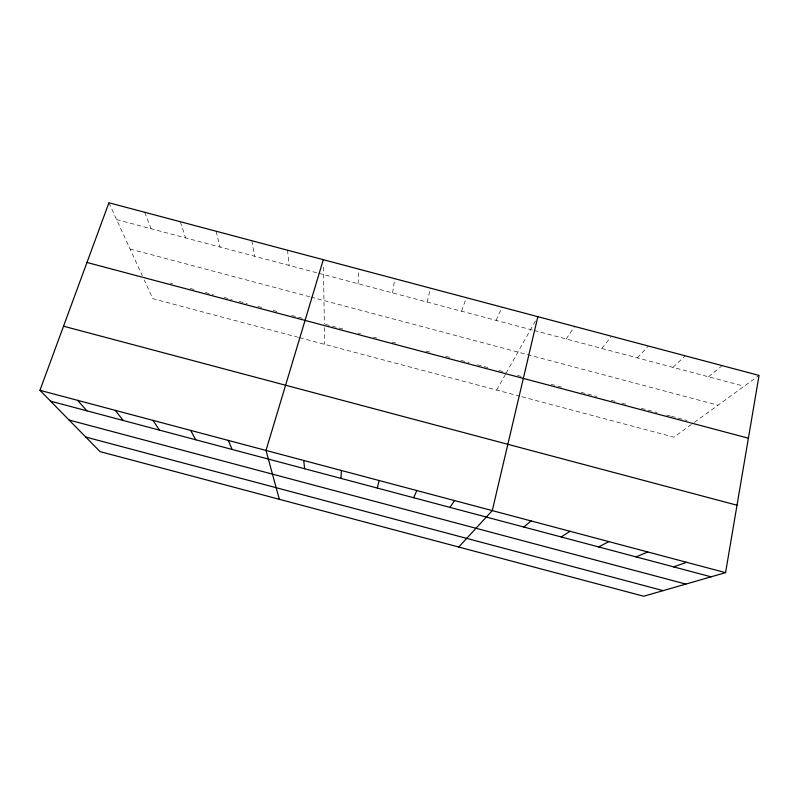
<?xml version="1.0" encoding="UTF-8"?>
<svg xmlns="http://www.w3.org/2000/svg" width="799" height="799" viewBox="0 0 799 799"><rect width="100%" height="100%" fill="white"/><g stroke="black" fill="none" stroke-linecap="round" stroke-linejoin="round"><path stroke-width="0.6" stroke-dasharray="4 3" d="M358.042 283.715L359.041 269.183M392.549 292.873L394.796 278.681M427.056 302.042L430.541 288.179M461.572 311.211L466.306 297.667M496.089 320.379L502.072 307.166M496.648 390.052L505.947 373.493M535.43 320.958L506.506 372.484L498.326 370.317M566.181 338.996L574.691 326.451M601.757 348.444L611.555 336.249M637.342 357.892L648.418 346.037M672.928 367.34L685.292 355.825M708.523 376.798L722.166 365.622M691.455 424.459L673.937 437.163L521.467 396.644M694.311 422.381L759.05 375.42M116.634 219.595L317.593 272.968M318.781 273.288L532.983 330.177M534.161 330.486L744.119 386.247M130.107 249.038L309.603 296.719M310.801 297.038L717.991 405.203M170.317 283.166L172.644 283.785M190.152 288.439L194.816 289.677M205.313 292.464L213.483 294.641M223.98 297.428L232.149 299.595M239.151 301.453L247.32 303.63M257.827 306.417L263.66 307.965M272.998 310.451L277.662 311.69M291.665 315.405L303.34 318.511M325.523 324.404L343.031 329.058M358.202 333.083L360.539 333.702M373.383 337.118L376.888 338.047M392.059 342.082L397.902 343.63M425.927 351.081L431.76 352.629M445.772 356.354L450.446 357.592M460.953 360.389L469.133 362.556M477.303 364.734L487.819 367.52M517.343 375.37L522.156 376.649M551.04 384.319L563.075 387.515M581.133 392.319L596.783 396.474M611.225 400.309L616.049 401.587M622.061 403.185L626.875 404.474M641.327 408.309L656.978 412.464M666.616 415.031L670.231 415.989M671.43 416.309L687.09 420.464M298.417 337.378L152.819 298.696L144.279 280.02M299.615 337.697L520.279 396.334M108.934 202.766L142.312 275.725M144.649 212.254L151.111 228.754M180.364 221.742L185.588 237.912M216.09 231.221L220.065 247.071M251.825 240.719L254.551 256.229M287.56 250.207L289.048 265.388M323.415 267.126L324.354 324.094M324.404 327.57L324.684 344.359"/><path stroke-width="1.2" d="M340.993 478.401L341.403 470.491M725.562 572.653L759.05 375.42L108.934 202.766L39.95 390.321L100.015 451.595L643.694 596.234L725.562 572.653L39.95 390.321M537.837 316.664L492.264 510.611L458.726 547.025M377.318 488.059L379.116 480.519M323.295 259.695L266.007 450.436L279.31 499.295M413.652 497.727L416.818 490.546M449.987 507.385L454.541 500.574M523.764 527.01L531.125 520.948M561.218 536.968L570.007 531.285M598.671 546.935L608.888 541.622M636.134 556.893L647.769 551.969M673.597 566.861L686.661 562.306M86.971 262.471L748.393 438.202M63.53 326.202L737.008 505.218M50.587 401.168L711.07 576.828M69.084 420.044L685.842 584.089M85.753 437.053L663.13 590.631M77.613 400.329L86.871 410.816M115.286 410.356L123.156 420.464M152.959 420.374L159.45 430.122M190.631 430.391L195.755 439.77M228.324 440.409L232.06 449.428M303.71 460.464L304.679 468.743"/></g></svg>
